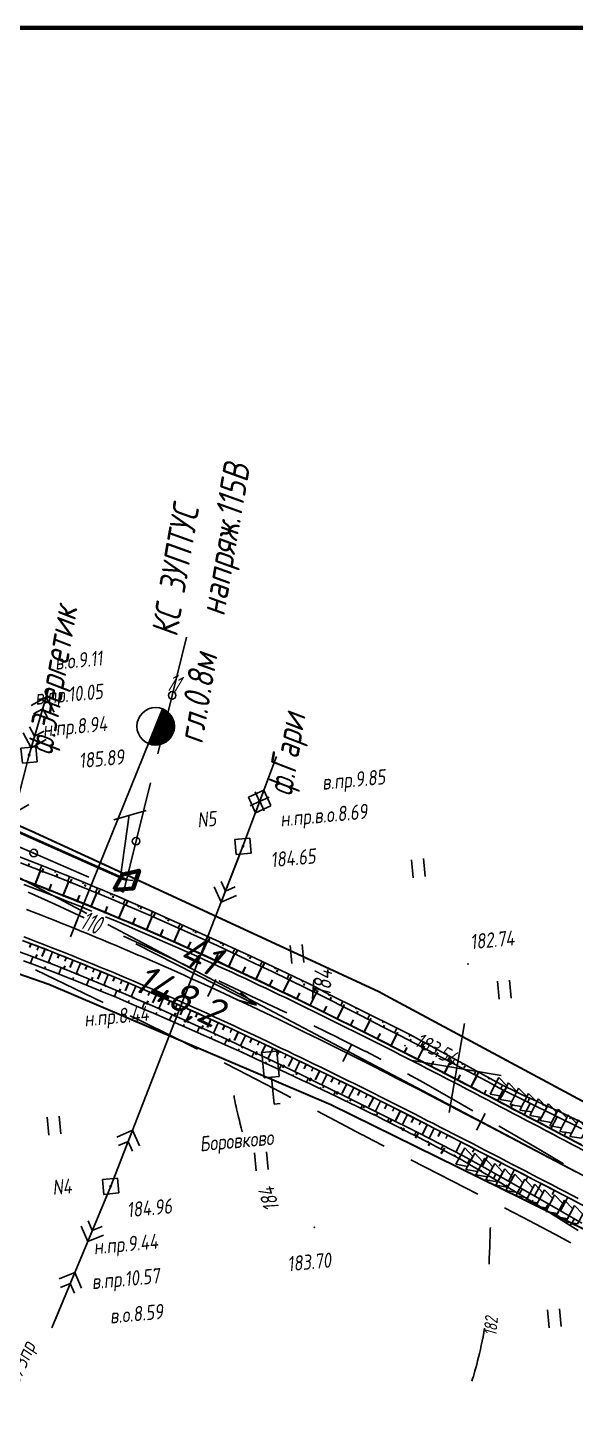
# Model space of a CAD drawing. Header units: millimetres. Extents: x 1808 to 2910, y -1045 to 155.
# Drawn here: x 2710.5 to 2783.4, y -941.2 to -755.5 of the extents above; entities that cross this region are included whole.
import ezdxf

# ---------------------------------------------------------------- set-up
doc = ezdxf.new("R2010")
doc.units = ezdxf.units.MM
doc.linetypes.add('CONTI', pattern=[0])
for name, color, linetype, lineweight in [('10', 1, 'Continuous', 35), ('КОПИЯ_ОСЬ_13_ОТКОСЫ', 7, 'Continuous', 30), ('КОПИЯ_ОСЬ_ГРАНИЦЫ_ПОЛОС', 7, 'Continuous', 30), ('КОПИЯ_ОСЬ_ОТКОСЫ', 7, 'Continuous', 30), ('ОСЬ_ВЕРХ_ПОКРЫТИЯ_ГРАНИЦЫ_ПОЛОС', 7, 'Continuous', 30), ('ОСЬ_ВЕРХ_ПОКРЫТИЯ_ОСЬ', 1, 'Continuous', 30), ('Ось_примыкания', 1, 'Continuous', 35), ('Уклоны ПЧ', 5, 'Continuous', 30)]:
    doc.layers.add(name, color=color, linetype=linetype, lineweight=lineweight)
for name, color, linetype in [('_Оформление', 7, 'Continuous'), ('_Ростелеком', 6, 'Continuous'), ('GOR_BDEFAULT', 212, 'CONTI'), ('NAD_MDEFAULT', 7, 'CONTI'), ('PI_OTDEFAULT', 172, 'CONTI'), ('PI_TTDEFAULT', 5, 'CONTI'), ('PLN_O', 7, 'CONTI'), ('SETKR', 2, 'CONTI'), ('SIT_LDEFAULT', 7, 'CONTI'), ('USLZNDEFAULT', 7, 'CONTI'), ('ZAPSKDEFAULT', 7, 'CONTI'), ('канава', 7, 'Continuous'), ('КОПИЯ_ОСЬ_ТАНГЕНСЫ', 1, 'Continuous'), ('ОСЬ_ВЕРХ_ПОКРЫТИЯ_КИЛОМЕТЫ', 1, 'Continuous'), ('ОСЬ_ВЕРХ_ПОКРЫТИЯ_ОТКОСЫ', 7, 'Continuous'), ('ОСЬ_ВЕРХ_ПОКРЫТИЯ_ПИКЕТЫ', 1, 'Continuous')]:
    doc.layers.add(name, color=color, linetype=linetype)
doc.styles.add('eskd', font='isocpeur.ttf', dxfattribs={"width": 1.2, "height": 2})
doc.styles.add('SHRFT', font='isocpeui.ttf')
doc.styles.get("Standard").update_dxf_attribs({"font": 'isocpeui.ttf'})
doc.styles.add('ГОСТ', font='isocpeur.ttf', dxfattribs={"height": 4})
doc.linetypes.add('Связь', pattern='A,12.5,[130,ltypeshp.shx,S=1,R=-30,X=0,Y=0.9],1,[130,ltypeshp.shx,S=1,R=-30,X=0,Y=0.9],1,[130,ltypeshp.shx,S=1,R=-30,X=0,Y=0.9],4.5', length=19)

# ---------------------------------------------------------------- blocks, each defined once
blk = doc.blocks.new('BL_333')
at = {"color": 0}
for p, q in [((0, -6), (0, 6)), ((-6, 0), (6, 0))]:
    blk.add_line(p, q, dxfattribs=at)
blk = doc.blocks.new('BL_2011')
at = {"color": 0}
for p, q in [((0, 0), (0, 2.4)), ((1.6, 0), (1.6, 2.4))]:
    blk.add_line(p, q, dxfattribs=at)
blk = doc.blocks.new('BL_12')
at = {"color": 0}
for p, q in [((1, 7), (-1, 7)), ((-1, 7), (-1, 3.6)), ((1, 3.6), (1, 7)), ((-1, 3.6), (0, 3.6)), ((0, 0), (0, 3.6)), ((0, 3.6), (1, 3.6)), ((0.8, 0), (0, 0))]:
    blk.add_line(p, q, dxfattribs=at)
blk = doc.blocks.new('BL_27')
at = {"color": 0}
for p, q in [((1, 1), (-1, 1)), ((-1, 1), (-1, -1)), ((1, -1), (1, 1)), ((-1, -1), (1, -1))]:
    blk.add_line(p, q, dxfattribs=at)
blk.add_circle((0, 0), 0.1, dxfattribs=at)
blk = doc.blocks.new('6')
at = {"layer": 'канава', "color": 5, "linetype": 'Continuous', "lineweight": 30}
for p, q in [((-1.5, -1.25), (-1.5, 1.25)), ((0, 0.75), (-1.5, 1.25)), ((0, 0.75), (0, -0.75)), ((0, -0.75), (-1.5, -1.25))]:
    blk.add_line(p, q, dxfattribs=at)
blk = doc.blocks.new('Стрелка')
at = {"layer": 'Уклоны ПЧ', "ltscale": 2}
for points in [[(-0.02, -0.05), (-0.02, 17.97)], [(-0.02, -0.05), (-0.58, 2.62)], [(-0.02, -0.05), (0.53, 2.62)]]:
    blk.add_lwpolyline(points, dxfattribs=at)

msp = doc.modelspace()

# ---------------------------------------------------------------- linework, layer by layer
at = {"layer": '10'}
for points in [[(2299.11, -815.87), (2381.61, -830.69), (2442.03, -843.61), (2469.16, -847.43), (2465.22, -856.38), (2470.7, -857.69), (2519.43, -865.27), (2565.26, -865.7), (2570.11, -856.09), (2626.95, -857.05), (2650.1, -861.16), (2654.29, -862.35), (2713.34, -882.86), (2750.84, -898.87), (2750.84, -898.87), (2750.84, -898.87), (2750.84, -898.87), (2793.32, -919.8), (2792.93, -922.62), (2811.07, -930.47), (2878.3, -834.08)], [(2861.2, -831.14), (2859.06, -834.53), (2857.26, -833.21), (2832.66, -868.25), (2834.55, -869.33), (2805.11, -909.62), (2758.22, -884.4), (2757.25, -883.9), (2721.95, -867.55), (2710.98, -862.48), (2681.53, -849.62), (2678.54, -849.27), (2635.82, -844.15), (2627.82, -843.42), (2584.6, -841.28)]]:
    msp.add_lwpolyline(points, dxfattribs=at)
at = {"layer": '_Оформление', "lineweight": 70, "ltscale": 200}
msp.add_lwpolyline([(2910.36, -755.52), (1807.57, -755.52), (1807.57, -1041.4), (2910.36, -1041.4)], close=True, dxfattribs=at)
at = {"layer": '_Ростелеком', "color": 5, "linetype": 'Связь', "const_width": 0.35}
msp.add_lwpolyline([(2723.65, -868.98), (2700.08, -858.49), (2681.8, -851.6), (2654.57, -846.95), (2627.8, -843.76), (2584.5, -841.75), (2550.5, -840.01), (2519.81, -838.2), (2488.42, -833.78), (2443.97, -827.41), (2429.27, -824.76), (2399.9, -819.77), (2370.52, -814.78), (2340.8, -809.75), (2326.23, -807.2)], dxfattribs=at)
at = {"layer": '_Ростелеком', "color": 5, "ltscale": 0.25}
for points in [[(2721.96, -860.97), (2726.27, -859.72)], [(2724, -860.31), (2722.81, -868.88), (2724.49, -869.07)]]:
    msp.add_lwpolyline(points, dxfattribs=at)
at = {"layer": '_Ростелеком', "color": 5, "lineweight": 100, "ltscale": 0.25}
msp.add_lwpolyline([(2722.01, -870.24), (2723.14, -868.27), (2725.34, -867.75), (2724.56, -870.11), (2721.95, -870.28)], dxfattribs=at)
at = {"layer": 'GOR_BDEFAULT', "color": 212, "flags": 128}
for points, elevation in [([(2748.6, -882.26), (2748.43, -884.82)], 184), ([(2739.06, -902.54), (2738.92, -902), (2738.79, -901.49), (2738.68, -901.01), (2738.57, -900.58), (2738.48, -900.17), (2738.39, -899.8), (2738.32, -899.46), (2738.25, -899.15), (2738.18, -898.87), (2738.13, -898.6), (2738.09, -898.37), (2738.04, -898.16), (2738, -897.97), (2737.97, -897.81), (2737.94, -897.67)], 184), ([(2771.93, -920.15), (2771.93, -919.69), (2771.95, -919.23), (2771.97, -918.8), (2771.98, -918.4), (2772, -918), (2772.01, -917.64), (2772.02, -917.29), (2772.03, -916.96), (2772.04, -916.66), (2772.06, -916.37), (2772.06, -916.11), (2772.07, -915.86), (2772.08, -915.64), (2772.08, -915.45), (2772.1, -915.27)], 182), ([(2769.64, -935.72), (2769.73, -935.43), (2769.83, -935.1), (2769.93, -934.75), (2770.04, -934.36), (2770.16, -933.93), (2770.27, -933.49), (2770.39, -933.02), (2770.52, -932.53), (2770.65, -932.02), (2770.77, -931.49), (2770.88, -930.95), (2771, -930.39), (2771.11, -929.82), (2771.21, -929.24), (2771.31, -928.66)], 182)]:
    msp.add_lwpolyline(points, dxfattribs=dict(at, elevation=elevation))
at = {"layer": 'PI_TTDEFAULT', "color": 5}
for p in [(2710.7, -852.34, 185.88), (2739.15, -864.5, 184.65), (2769.13, -880.19, 182.74), (2760.71, -891.05, 183.54), (2721.56, -909.76, 184.96), (2748.68, -915.22, 183.7)]:
    msp.add_point(p, dxfattribs=at)
at = {"layer": 'PLN_O'}
for p, q in [((2731.66, -836.64), (2727.82, -852.17)), ((2726.85, -856.06), (2723.25, -870.6)), ((2718.64, -868.59), (2703.97, -862.22)), ((2723.25, -870.59), (2722.32, -870.18))]:
    msp.add_line(p, q, dxfattribs=at)
for centre in [(2729.74, -844.41), (2711.31, -865.4), (2724.93, -863.82)]:
    msp.add_circle(centre, 0.5, dxfattribs=at)
at = {"layer": 'SIT_LDEFAULT', "color": 7}
for p, q in [((2710.7, -852.34), (2713.23, -843.7)), ((2712.96, -844.66), (2710.96, -845.75)), ((2710.98, -851.38), (2712.96, -844.66)), ((2712.96, -844.66), (2710.98, -851.38)), ((2714.03, -846.65), (2712.96, -844.66)), ((2711.26, -846.87), (2712.5, -846.19)), ((2712.5, -846.19), (2713.18, -847.44)), ((2709.9, -849.39), (2710.98, -851.38)), ((2711.43, -849.84), (2710.76, -848.6)), ((2712.68, -849.17), (2711.43, -849.84)), ((2710.98, -851.38), (2712.97, -850.29)), ((2701.34, -888.54), (2710.7, -852.34)), ((2739.15, -864.5), (2743.61, -852.54)), ((2743.26, -853.47), (2740.82, -860.03)), ((2739.5, -863.57), (2741.94, -857.01)), ((2741.94, -857.01), (2739.89, -857.94)), ((2741.38, -858.53), (2740.79, -857.25)), ((2742.89, -859.07), (2741.94, -857.01)), ((2708.7, -860.08), (2710.65, -858.93)), ((2739.88, -857.97), (2740.82, -860.03)), ((2740.1, -859.1), (2741.39, -858.51)), ((2740.82, -860.03), (2742.87, -859.1)), ((2742.66, -857.94), (2741.38, -858.53)), ((2741.39, -858.51), (2741.97, -859.79)), ((2721.56, -909.76), (2739.15, -864.5)), ((2738.79, -865.44), (2736.26, -871.96)), ((2714.14, -872.22), (2710.56, -870.59)), ((2735.34, -869.89), (2736.26, -871.96)), ((2736.84, -870.47), (2736.26, -869.17)), ((2738.12, -869.9), (2736.84, -870.47)), ((2718.04, -874.01), (2714.14, -872.22)), ((2736.26, -871.96), (2738.32, -871.05)), ((2725.96, -877.71), (2723.28, -876.45)), ((2729.85, -879.54), (2725.96, -877.71)), ((2732.32, -880.71), (2729.85, -879.54)), ((2711.55, -880.97), (2715.49, -882.86)), ((2715.49, -882.86), (2720.56, -885.3)), ((2737.25, -883.04), (2735.93, -882.42)), ((2740.92, -884.76), (2737.25, -883.04)), ((2744.58, -886.48), (2740.92, -884.76)), ((2724.15, -887.06), (2725.56, -887.74)), ((2744.99, -886.67), (2744.58, -886.48)), ((2725.56, -887.74), (2729.71, -889.79)), ((2751.86, -889.99), (2748.6, -888.4)), ((2729.71, -889.79), (2733.11, -891.51)), ((2755.47, -891.81), (2751.85, -890)), ((2757.54, -892.89), (2755.47, -891.8)), ((2736.67, -893.33), (2738.46, -894.26)), ((2738.46, -894.26), (2743.27, -896.75)), ((2763.17, -895.95), (2761.06, -894.78)), ((2768.08, -898.74), (2763.17, -895.95)), ((2743.27, -896.75), (2745.55, -897.93)), ((2749.09, -899.79), (2751.53, -901.07)), ((2769.75, -899.71), (2768.08, -898.74)), ((2751.53, -901.07), (2754.11, -902.43)), ((2773.28, -901.77), (2773.21, -901.72)), ((2778.33, -904.7), (2773.28, -901.76)), ((2721.92, -908.82), (2724.45, -902.3)), ((2724.45, -902.3), (2722.39, -903.21)), ((2722.59, -904.36), (2723.87, -903.79)), ((2723.87, -903.79), (2724.45, -905.09)), ((2725.37, -904.37), (2724.45, -902.3)), ((2754.11, -902.42), (2755.04, -902.91)), ((2755.04, -902.91), (2755.07, -902.93)), ((2755.07, -902.94), (2756.48, -903.66)), ((2756.48, -903.66), (2757.96, -904.42)), ((2781.84, -906.76), (2778.33, -904.69)), ((2761.51, -906.24), (2765.25, -908.16)), ((2765.25, -908.16), (2770.42, -910.82)), ((2713.73, -928.63), (2721.56, -909.76)), ((2721.18, -910.69), (2718.49, -917.14)), ((2773.96, -912.66), (2776.36, -913.89)), ((2717.62, -915.06), (2718.49, -917.14)), ((2719.1, -915.67), (2718.56, -914.37)), ((2720.41, -915.13), (2719.1, -915.67)), ((2776.36, -913.89), (2780.69, -916.16)), ((2718.49, -917.14), (2720.58, -916.28)), ((2780.69, -916.16), (2782.8, -917.31)), ((2714.11, -927.7), (2716.79, -921.25)), ((2716.79, -921.25), (2714.71, -922.1)), ((2717.66, -923.33), (2716.79, -921.25)), ((2714.87, -923.26), (2716.18, -922.72)), ((2716.18, -922.72), (2716.72, -924.02))]:
    msp.add_line(p, q, dxfattribs=at)
at = {"layer": 'КОПИЯ_ОСЬ_13_ОТКОСЫ'}
for points in [[(2708.85, -865.68), (2712.18, -866.97), (2715.49, -868.28), (2717.85, -869.24), (2719.73, -870.01), (2720.2, -870.21), (2721.13, -870.6), (2722.54, -871.2), (2723.94, -871.8), (2725.8, -872.61), (2726.73, -873.02), (2731.35, -875.1), (2735.04, -876.79), (2736.42, -877.41), (2738.26, -878.25), (2740.1, -879.1), (2742.4, -880.16), (2746.96, -882.32), (2747.87, -882.77), (2748.76, -883.23), (2749.66, -883.7), (2750.55, -884.17), (2751.45, -884.62), (2753.71, -885.74), (2761.36, -889.58), (2762.25, -890.05), (2767.55, -892.94), (2773.44, -896.18), (2773.71, -896.32), (2775.51, -897.2), (2776.42, -897.63), (2777.34, -898.04), (2778.25, -898.45), (2779.16, -898.87), (2780.08, -899.28), (2780.99, -899.7), (2786.4, -902.32)], [(2709.56, -866.7), (2712.41, -867.79), (2714.3, -868.52), (2717.37, -869.75), (2720.42, -871), (2725.56, -873.18), (2726.49, -873.58), (2728.8, -874.6), (2734.34, -877.1), (2735.72, -877.73), (2740.75, -880.09), (2743.03, -881.18), (2745.3, -882.28), (2747.57, -883.39), (2749.37, -884.28), (2750.28, -884.73), (2752.98, -886.09), (2754.77, -887), (2757.91, -888.61), (2760.14, -889.76), (2764.6, -892.09), (2771.7, -895.84), (2773.2, -896.64), (2773.47, -896.78), (2784.24, -902.13)], [(2709.56, -866.7), (2712.41, -867.79), (2714.3, -868.52), (2717.37, -869.75), (2720.42, -871), (2725.56, -873.18), (2726.49, -873.58), (2728.8, -874.6), (2734.34, -877.1), (2735.72, -877.73), (2740.75, -880.09), (2743.03, -881.18), (2745.3, -882.28), (2747.57, -883.39), (2749.38, -884.28), (2750.28, -884.73), (2752.98, -886.09), (2754.77, -887), (2757.91, -888.61), (2760.14, -889.76), (2764.6, -892.09), (2771.7, -895.84), (2773.2, -896.64), (2773.47, -896.78), (2784.24, -902.13)], [(2707.9, -868.26), (2710.74, -869.32), (2713.57, -870.41), (2716.15, -871.43), (2718.73, -872.46), (2723.86, -874.59), (2729.41, -876.99), (2734.93, -879.47), (2741.32, -882.44), (2744.95, -884.17), (2748.57, -885.93), (2752.4, -887.82), (2756.22, -889.73), (2759.35, -891.32), (2762.93, -893.14), (2767.38, -895.45), (2771.82, -897.76), (2777.59, -900.79), (2788.56, -906.59)], [(2711.48, -869.61), (2712.21, -867.71)], [(2712.37, -867.04), (2712.13, -867.68)], [(2714.23, -867.78), (2714.15, -867.99)], [(2716.09, -868.53), (2715.84, -869.14)], [(2713.35, -870.33), (2713.6, -869.69)], [(2715.21, -871.05), (2715.95, -869.18)], [(2717.94, -869.28), (2717.86, -869.48)], [(2719.79, -870.04), (2719.54, -870.64)], [(2717.07, -871.79), (2717.32, -871.17)], [(2718.93, -872.54), (2719.69, -870.7)], [(2721.64, -870.81), (2721.55, -871.01)], [(2722.62, -874.08), (2723.38, -872.26)], [(2723.48, -871.6), (2723.22, -872.19)], [(2725.31, -872.4), (2725.22, -872.59)], [(2720.77, -873.31), (2721.03, -872.7)], [(2724.46, -874.85), (2724.72, -874.25)], [(2726.3, -875.65), (2727.08, -873.84)], [(2727.14, -873.2), (2726.89, -873.76)], [(2728.96, -874.02), (2728.88, -874.21)], [(2728.13, -876.44), (2728.39, -875.84)], [(2729.97, -877.24), (2730.76, -875.48)], [(2730.79, -874.84), (2730.54, -875.39)], [(2732.61, -875.67), (2732.53, -875.85)], [(2707.66, -877.94), (2710.74, -879.06), (2714.6, -880.52), (2719.9, -882.67), (2721.72, -883.43), (2723.54, -884.2), (2724.9, -884.79), (2726.71, -885.57), (2728.52, -886.37), (2730.33, -887.17), (2731.68, -887.78), (2732.76, -888.26), (2734.83, -889.21), (2737.53, -890.45), (2743.35, -893.2), (2746.93, -894.93), (2748.27, -895.58), (2753.17, -897.99), (2758.06, -900.43), (2762.51, -902.67), (2768.45, -905.71), (2771.33, -907.32), (2774.81, -909.27), (2780.9, -912.73), (2784.28, -914.68)], [(2707.66, -877.94), (2710.74, -879.06), (2714.6, -880.52), (2719.9, -882.67), (2721.72, -883.43), (2723.54, -884.2), (2724.9, -884.79), (2726.71, -885.57), (2728.52, -886.37), (2730.33, -887.17), (2731.68, -887.78), (2732.76, -888.26), (2734.83, -889.21), (2737.53, -890.45), (2743.35, -893.2), (2746.93, -894.93), (2748.27, -895.58), (2753.17, -897.99), (2758.06, -900.42), (2762.51, -902.67), (2768.45, -905.71), (2771.33, -907.32), (2774.81, -909.27), (2780.9, -912.73), (2784.28, -914.68)], [(2709.92, -877.08), (2711.77, -877.78), (2712.69, -878.13), (2714.53, -878.85), (2715.45, -879.22), (2719.58, -880.89), (2723.69, -882.6), (2727.79, -884.37), (2731.87, -886.17), (2734.13, -887.2), (2735.93, -888.02), (2737.28, -888.64), (2739.99, -889.9), (2742.68, -891.17), (2745.37, -892.46), (2748.06, -893.76), (2750.74, -895.07), (2753.42, -896.4), (2756.09, -897.73), (2758.76, -899.07), (2761.87, -900.65), (2766.76, -903.14), (2772.08, -905.89), (2781.84, -910.95), (2785.28, -912.77)], [(2711.94, -877.85), (2711.75, -878.34)], [(2731.79, -878.06), (2732.05, -877.47)], [(2733.62, -878.88), (2734.4, -877.13)], [(2734.42, -876.51), (2734.18, -877.03)], [(2736.25, -877.34), (2736.17, -877.51)], [(2709.93, -879.77), (2711.04, -880.17), (2714.27, -881.35), (2715.46, -881.82), (2717.28, -882.55), (2719.1, -883.29), (2720.47, -883.86), (2722.28, -884.61), (2723.65, -885.19), (2725.01, -885.77), (2727.27, -886.74), (2729.08, -887.53), (2732.7, -889.1), (2733.6, -889.5), (2735.41, -890.31), (2737.21, -891.13), (2739.02, -891.93), (2739.92, -892.34), (2741.71, -893.18), (2744.86, -894.63), (2747.1, -895.69), (2748, -896.1), (2748.9, -896.52), (2750.69, -897.39), (2751.59, -897.81), (2752.49, -898.24), (2754.27, -899.1), (2755.17, -899.53), (2756.06, -899.98), (2756.95, -900.41), (2757.84, -900.87), (2759.61, -901.76), (2760.5, -902.23), (2761.38, -902.68), (2762.27, -903.12), (2763.16, -903.57), (2764.05, -904.03), (2764.93, -904.5), (2765.81, -904.96), (2768.2, -906.19), (2769.32, -906.85), (2770.17, -907.37), (2771.03, -907.88), (2773.61, -909.41), (2774.47, -909.92), (2776.17, -910.97), (2778.75, -912.51), (2780.45, -913.58), (2783.77, -915.64)], [(2710.88, -880.11), (2711.2, -879.24)], [(2713.8, -878.57), (2713.24, -880.01)], [(2715.66, -879.3), (2715.47, -879.78)], [(2735.44, -879.7), (2735.71, -879.13)], [(2737.25, -880.55), (2738.05, -878.83)], [(2738.07, -878.16), (2737.82, -878.72)], [(2739.89, -879), (2739.8, -879.18)], [(2741.7, -879.84), (2741.43, -880.42)], [(2712.76, -880.8), (2712.87, -880.51)], [(2714.64, -881.49), (2714.96, -880.67)], [(2717.52, -880.05), (2716.94, -881.47)], [(2719.37, -880.8), (2719.18, -881.28)], [(2721.22, -881.57), (2720.63, -882.98)], [(2739.07, -881.39), (2739.33, -880.82)], [(2740.88, -882.23), (2741.67, -880.53)], [(2743.51, -880.69), (2743.42, -880.88)], [(2745.32, -881.54), (2745.03, -882.15)], [(2716.5, -882.24), (2716.61, -881.96)], [(2718.35, -882.99), (2718.68, -882.18)], [(2720.2, -883.75), (2720.31, -883.48)], [(2723.07, -882.34), (2722.87, -882.81)], [(2724.91, -883.12), (2724.3, -884.53)], [(2742.69, -883.09), (2742.96, -882.53)], [(2744.49, -883.95), (2745.3, -882.28)], [(2747.13, -882.4), (2747.03, -882.6)], [(2748.91, -883.31), (2748.6, -883.9)], [(2722.05, -884.51), (2722.38, -883.71)], [(2723.89, -885.29), (2724, -885.03)], [(2725.73, -886.08), (2726.07, -885.29)], [(2726.74, -883.92), (2726.54, -884.38)], [(2728.58, -884.72), (2727.96, -886.12)], [(2730.41, -885.52), (2730.2, -885.99)], [(2746.29, -884.82), (2746.56, -884.27)], [(2748.09, -885.7), (2748.9, -884.05)], [(2750.68, -884.23), (2750.58, -884.43)], [(2752.47, -885.13), (2752.19, -885.69)], [(2727.56, -886.87), (2727.68, -886.61)], [(2729.4, -887.67), (2729.73, -886.9)], [(2732.23, -886.34), (2731.6, -887.74)], [(2734.05, -887.16), (2733.84, -887.63)], [(2749.89, -886.58), (2750.16, -886.03)], [(2751.68, -887.46), (2752.48, -885.84)], [(2754.26, -886.01), (2754.17, -886.2)], [(2756.05, -886.91), (2755.75, -887.5)], [(2731.23, -888.47), (2731.34, -888.21)], [(2733.07, -889.26), (2733.38, -888.55)], [(2735.87, -887.99), (2735.23, -889.39)], [(2737.69, -888.83), (2737.47, -889.3)], [(2753.47, -888.35), (2753.74, -887.81)], [(2755.26, -889.25), (2756.06, -887.66)], [(2757.84, -887.81), (2757.74, -888.01)], [(2759.62, -888.71), (2759.31, -889.33)], [(2734.89, -890.08), (2735, -889.84)], [(2736.71, -890.91), (2737.02, -890.22)], [(2739.5, -889.68), (2738.85, -891.08)], [(2741.31, -890.53), (2741.09, -890.99)], [(2757.05, -890.15), (2757.31, -889.62)], [(2758.83, -891.05), (2759.62, -889.49)], [(2761.41, -889.6), (2761.3, -889.81)], [(2763.17, -890.55), (2762.83, -891.17)], [(2738.54, -891.72), (2738.64, -891.49)], [(2740.36, -892.55), (2740.65, -891.93)], [(2743.12, -891.38), (2742.45, -892.78)], [(2744.92, -892.25), (2744.7, -892.71)], [(2760.61, -891.96), (2760.88, -891.44)], [(2762.39, -892.87), (2763.17, -891.35)], [(2764.93, -891.51), (2764.81, -891.72)], [(2766.68, -892.47), (2766.38, -893.03)], [(2742.17, -893.39), (2742.27, -893.18)], [(2743.99, -894.23), (2744.26, -893.64)], [(2746.72, -893.12), (2746.05, -894.51)], [(2748.52, -893.99), (2748.3, -894.45)], [(2764.17, -893.79), (2764.43, -893.28)], [(2765.95, -894.71), (2766.72, -893.21)], [(2768.44, -893.43), (2768.33, -893.62)], [(2770.19, -894.39), (2769.91, -894.9)], [(2745.8, -895.07), (2745.9, -894.88)], [(2747.61, -895.92), (2747.86, -895.38)], [(2749.42, -896.77), (2749.51, -896.6)], [(2750.32, -894.87), (2749.64, -896.25)], [(2752.11, -895.75), (2751.89, -896.21)], [(2753.91, -896.64), (2753.22, -898.01)], [(2767.72, -895.63), (2767.98, -895.13)], [(2769.5, -896.55), (2770.26, -895.08)], [(2771.94, -895.36), (2771.85, -895.52)], [(2773.7, -896.31), (2773.46, -896.77)], [(2751.23, -897.64), (2751.46, -897.14)], [(2753.03, -898.5), (2753.11, -898.34)], [(2755.7, -897.53), (2755.47, -897.99)], [(2757.48, -898.43), (2756.8, -899.79)], [(2771.27, -897.47), (2771.52, -896.99)], [(2773.04, -898.4), (2773.81, -896.94)], [(2775.49, -897.2), (2775.42, -897.35)], [(2777.31, -898.03), (2777.07, -898.56)], [(2754.83, -899.37), (2755.05, -898.92)], [(2756.63, -900.26), (2756.7, -900.11)], [(2759.27, -899.33), (2759.04, -899.78)], [(2761.06, -900.23), (2760.37, -901.59)], [(2774.81, -899.33), (2775.07, -898.85)], [(2776.58, -900.26), (2777.39, -898.73)], [(2779.13, -898.86), (2779.05, -899.03)], [(2780.95, -899.68), (2780.65, -900.35)], [(2758.41, -901.16), (2758.64, -900.71)], [(2760.19, -902.07), (2760.27, -901.92)], [(2762.84, -901.14), (2762.61, -901.59)], [(2764.62, -902.05), (2763.93, -903.39)], [(2778.35, -901.2), (2778.62, -900.68)], [(2780.12, -902.13), (2780.98, -900.51)], [(2782.75, -900.55), (2782.65, -900.77)], [(2761.98, -902.97), (2762.21, -902.51)], [(2763.76, -903.88), (2763.84, -903.73)], [(2766.4, -902.96), (2766.17, -903.41)], [(2768.18, -903.87), (2767.49, -905.22)], [(2781.89, -903.06), (2782.17, -902.52)], [(2765.53, -904.81), (2765.77, -904.34)], [(2767.31, -905.72), (2767.39, -905.57)], [(2769.96, -904.79), (2769.73, -905.24)], [(2771.73, -905.71), (2771, -907.13)], [(2769.06, -906.69), (2769.34, -906.21)], [(2770.77, -907.72), (2770.87, -907.57)], [(2773.51, -906.63), (2773.26, -907.1)], [(2775.28, -907.55), (2774.48, -909.09)], [(2772.49, -908.74), (2772.83, -908.16)], [(2774.21, -909.77), (2774.32, -909.57)], [(2777.06, -908.47), (2776.79, -908.98)], [(2778.83, -909.39), (2777.97, -911.06)], [(2775.91, -910.82), (2776.33, -910.14)], [(2780.61, -910.31), (2780.32, -910.87)], [(2782.38, -911.24), (2781.43, -913.04)], [(2777.63, -911.84), (2777.76, -911.62)], [(2779.34, -912.88), (2779.82, -912.11)], [(2781.03, -913.94), (2781.19, -913.68)], [(2782.73, -914.99), (2783.28, -914.11)]]:
    msp.add_lwpolyline(points, dxfattribs=at)
at = {"layer": 'КОПИЯ_ОСЬ_ГРАНИЦЫ_ПОЛОС'}
for points in [[(2719.04, -873.13), (2718.39, -872.87), (2717.46, -872.49), (2716.53, -872.12), (2715.6, -871.75), (2714.67, -871.38), (2713.73, -871.01), (2712.8, -870.65), (2711.86, -870.29), (2710.93, -869.93), (2709.99, -869.58)], [(2783.93, -904.7), (2783.05, -904.24), (2782.17, -903.77), (2781.29, -903.31), (2780.41, -902.84), (2779.53, -902.38), (2778.65, -901.92), (2777.77, -901.45), (2776.89, -900.99), (2776.01, -900.52), (2775.13, -900.06), (2774.24, -899.6), (2773.36, -899.13), (2772.48, -898.67), (2771.6, -898.21), (2770.72, -897.75), (2769.83, -897.29), (2768.95, -896.83), (2768.07, -896.37), (2767.18, -895.91), (2766.3, -895.45), (2765.41, -894.99), (2764.53, -894.53), (2763.64, -894.08), (2762.75, -893.62), (2761.87, -893.16), (2760.98, -892.71), (2760.09, -892.25), (2759.2, -891.8), (2758.31, -891.35), (2757.42, -890.9), (2756.53, -890.45), (2755.64, -890), (2754.75, -889.55), (2753.86, -889.1), (2752.96, -888.66), (2752.07, -888.21), (2751.17, -887.77), (2750.28, -887.33), (2749.38, -886.89), (2748.49, -886.45), (2747.59, -886.01), (2746.69, -885.57), (2745.79, -885.13), (2744.89, -884.7), (2743.99, -884.27), (2743.09, -883.83), (2742.19, -883.4), (2741.28, -882.98), (2740.38, -882.55), (2739.48, -882.12), (2738.57, -881.7), (2737.66, -881.28), (2736.76, -880.86), (2735.85, -880.44), (2734.94, -880.02), (2734.03, -879.61), (2733.12, -879.19), (2732.2, -878.78), (2731.29, -878.37), (2730.38, -877.97), (2729.46, -877.56), (2728.54, -877.16), (2727.63, -876.76), (2726.71, -876.36), (2725.79, -875.96), (2724.87, -875.56), (2723.95, -875.17), (2723.02, -874.78), (2722.1, -874.39), (2721.17, -874.01), (2720.87, -873.88)], [(2779.09, -902.15), (2779.36, -902.29), (2780.25, -902.76), (2781.13, -903.22), (2782.01, -903.69), (2782.89, -904.16), (2783.77, -904.62), (2784.65, -905.09), (2785.54, -905.55), (2786.42, -906.02), (2786.56, -906.1)]]:
    msp.add_lwpolyline(points, dxfattribs=at)
at = {"layer": 'КОПИЯ_ОСЬ_ТАНГЕНСЫ'}
for p, q in [((2681.74, -854.07), (2718.36, -873.43)), ((2721.16, -874.91), (2808.17, -920.91))]:
    msp.add_line(p, q, dxfattribs=at)
at = {"layer": 'ОСЬ_ВЕРХ_ПОКРЫТИЯ_ГРАНИЦЫ_ПОЛОС'}
for points in [[(2697.36, -864.61), (2700.01, -865.49), (2702.65, -866.39), (2705.28, -867.31), (2707.9, -868.26), (2710.74, -869.32), (2713.57, -870.41), (2716.15, -871.43), (2718.73, -872.46), (2723.86, -874.59), (2729.41, -876.99), (2734.93, -879.47), (2741.32, -882.44), (2744.95, -884.17), (2748.57, -885.93), (2752.4, -887.82), (2756.22, -889.73), (2759.35, -891.32), (2762.93, -893.14), (2767.38, -895.45), (2769.65, -896.63)], [(2710.16, -869.11), (2711.1, -869.46), (2712.04, -869.82), (2712.98, -870.18), (2713.92, -870.55), (2714.85, -870.91), (2715.79, -871.28), (2716.72, -871.65), (2717.65, -872.03), (2718.58, -872.4), (2719.51, -872.78), (2720.44, -873.16), (2721.37, -873.55), (2722.29, -873.93), (2723.22, -874.32), (2724.14, -874.71), (2725.06, -875.11), (2725.99, -875.5), (2726.91, -875.9), (2727.83, -876.3), (2728.74, -876.7), (2729.66, -877.1), (2730.58, -877.51), (2731.49, -877.92), (2732.41, -878.33), (2733.32, -878.74), (2734.23, -879.15), (2735.15, -879.57), (2736.06, -879.98), (2736.97, -880.4), (2737.87, -880.82), (2738.78, -881.25), (2739.69, -881.67), (2740.59, -882.1), (2741.5, -882.52), (2742.4, -882.95), (2743.31, -883.38), (2744.21, -883.82), (2745.11, -884.25), (2746.01, -884.68), (2746.91, -885.12), (2747.81, -885.56), (2748.71, -886), (2749.6, -886.44), (2750.5, -886.88), (2751.4, -887.32), (2752.29, -887.77), (2753.19, -888.21), (2754.08, -888.66), (2754.97, -889.1), (2755.87, -889.55), (2756.76, -890), (2757.65, -890.45), (2758.54, -890.9), (2759.43, -891.36), (2760.32, -891.81), (2761.21, -892.26), (2762.09, -892.72), (2762.98, -893.17), (2763.87, -893.63), (2764.75, -894.09), (2765.64, -894.55), (2766.53, -895), (2767.41, -895.46), (2768.3, -895.92), (2769.18, -896.38), (2770.06, -896.84), (2770.95, -897.31), (2771.83, -897.77), (2772.71, -898.23), (2773.59, -898.69), (2774.48, -899.15), (2775.36, -899.62), (2776.24, -900.08), (2777.12, -900.55), (2778, -901.01), (2778.88, -901.47), (2779.76, -901.94), (2780.64, -902.4), (2781.52, -902.87), (2782.4, -903.33), (2783.28, -903.8), (2784.16, -904.26)], [(2709.82, -877.04), (2710.74, -877.38), (2711.65, -877.73), (2712.56, -878.09), (2713.47, -878.44), (2714.38, -878.8), (2715.29, -879.16), (2716.2, -879.52), (2717.11, -879.88), (2718.02, -880.25), (2718.92, -880.62), (2719.83, -880.99), (2720.73, -881.36), (2721.64, -881.74), (2722.54, -882.12), (2723.44, -882.5), (2724.34, -882.88), (2725.24, -883.27), (2726.15, -883.66), (2727.04, -884.05), (2727.94, -884.44), (2728.84, -884.83), (2729.74, -885.23), (2730.63, -885.63), (2731.53, -886.02), (2732.43, -886.43), (2733.32, -886.83), (2734.21, -887.24), (2735.11, -887.64), (2736, -888.05), (2736.89, -888.46), (2737.78, -888.87), (2738.67, -889.29), (2739.56, -889.7), (2740.45, -890.12), (2741.34, -890.54), (2742.23, -890.96), (2743.12, -891.38), (2744, -891.81), (2744.89, -892.23), (2745.78, -892.66), (2746.66, -893.09), (2747.55, -893.51), (2748.43, -893.94), (2749.32, -894.38), (2750.2, -894.81), (2751.08, -895.24), (2751.97, -895.68), (2752.85, -896.12), (2753.73, -896.55), (2754.61, -896.99), (2755.49, -897.43), (2756.38, -897.87), (2757.26, -898.31), (2758.14, -898.76), (2759.02, -899.2), (2759.9, -899.64), (2760.78, -900.09), (2761.66, -900.54), (2762.53, -900.98), (2763.41, -901.43), (2764.29, -901.88), (2765.17, -902.33), (2766.05, -902.78), (2766.93, -903.23), (2767.8, -903.68), (2768.68, -904.13), (2769.56, -904.58), (2770.44, -905.04), (2771.31, -905.49), (2772.19, -905.94), (2773.07, -906.4), (2773.94, -906.85), (2774.82, -907.31), (2775.7, -907.76), (2776.58, -908.22), (2777.45, -908.67), (2778.33, -909.13), (2779.21, -909.58), (2780.08, -910.04), (2780.96, -910.5), (2781.84, -910.95), (2782.7, -911.41), (2783.56, -911.86)], [(2783.79, -911.42), (2782.93, -910.96), (2782.07, -910.51), (2781.19, -910.05), (2780.31, -909.6), (2779.44, -909.14), (2778.56, -908.68), (2777.68, -908.23), (2776.81, -907.77), (2775.93, -907.32), (2775.05, -906.86), (2774.17, -906.41), (2773.3, -905.95), (2772.42, -905.5), (2771.54, -905.04), (2770.67, -904.59), (2769.79, -904.14), (2768.91, -903.69), (2768.03, -903.23), (2767.15, -902.78), (2766.28, -902.33), (2765.4, -901.88), (2764.52, -901.43), (2763.64, -900.99), (2762.76, -900.54), (2761.88, -900.09), (2761, -899.64), (2760.12, -899.2), (2759.24, -898.75), (2758.36, -898.31), (2757.48, -897.87), (2756.6, -897.42), (2755.72, -896.98), (2754.84, -896.54), (2753.95, -896.1), (2753.07, -895.67), (2752.19, -895.23), (2751.31, -894.79), (2750.42, -894.36), (2749.54, -893.93), (2748.65, -893.5), (2747.77, -893.06), (2746.88, -892.64), (2745.99, -892.21), (2745.11, -891.78), (2744.22, -891.36), (2743.33, -890.93), (2742.44, -890.51), (2741.56, -890.09), (2740.67, -889.67), (2739.78, -889.25), (2738.88, -888.84), (2737.99, -888.42), (2737.1, -888.01), (2736.21, -887.6), (2735.31, -887.19), (2734.42, -886.78), (2733.53, -886.37), (2732.63, -885.97), (2731.73, -885.57), (2730.84, -885.17), (2729.94, -884.77), (2729.04, -884.37), (2728.14, -883.98), (2727.24, -883.59), (2726.34, -883.2), (2725.44, -882.81), (2724.54, -882.42), (2723.64, -882.04), (2722.73, -881.66), (2721.83, -881.28), (2720.92, -880.9), (2720.02, -880.53), (2719.11, -880.16), (2718.2, -879.79), (2717.3, -879.42), (2716.39, -879.05), (2715.48, -878.69), (2714.57, -878.33), (2713.65, -877.97), (2712.74, -877.62), (2711.83, -877.27), (2710.91, -876.92), (2710, -876.57)]]:
    msp.add_lwpolyline(points, dxfattribs=at)
at = {"layer": 'ОСЬ_ВЕРХ_ПОКРЫТИЯ_КИЛОМЕТЫ'}
for p, q in [((2716.67, -875.4), (2728.47, -846.2)), ((2728.47, -846.2), (2726.6, -850.84)), ((2728.57, -846.24), (2726.69, -850.87)), ((2728.66, -846.28), (2726.79, -850.9)), ((2728.75, -846.33), (2726.89, -850.93)), ((2728.83, -846.38), (2726.98, -850.96)), ((2728.92, -846.43), (2727.08, -850.98)), ((2729, -846.49), (2727.18, -850.99)), ((2729.09, -846.55), (2727.29, -851)), ((2729.17, -846.62), (2727.39, -851.01)), ((2729.25, -846.69), (2727.5, -851.02)), ((2729.32, -846.77), (2727.61, -851.02)), ((2729.4, -846.85), (2727.72, -851.01)), ((2729.47, -846.93), (2727.83, -851)), ((2729.54, -847.02), (2727.94, -850.98)), ((2729.61, -847.12), (2728.06, -850.96)), ((2729.68, -847.23), (2728.18, -850.93)), ((2729.74, -847.34), (2728.3, -850.9)), ((2729.8, -847.45), (2728.43, -850.85)), ((2729.86, -847.58), (2728.56, -850.8)), ((2729.91, -847.72), (2728.69, -850.74)), ((2729.95, -847.88), (2728.83, -850.66)), ((2729.99, -848.05), (2728.98, -850.56)), ((2730.02, -848.24), (2729.13, -850.44)), ((2730.04, -848.47), (2729.3, -850.29)), ((2730.03, -848.77), (2729.5, -850.07)), ((2729.86, -849.45), (2729.86, -849.45))]:
    msp.add_line(p, q, dxfattribs=at)
msp.add_circle((2727.54, -848.52), 2.5, dxfattribs=at)
at = {"layer": 'ОСЬ_ВЕРХ_ПОКРЫТИЯ_ОСЬ'}
msp.add_lwpolyline([(2710.35, -872.92), (2711.28, -873.28), (2712.2, -873.63), (2713.12, -873.99), (2714.04, -874.35), (2714.96, -874.72), (2715.88, -875.09), (2716.8, -875.46), (2717.71, -875.83), (2718.63, -876.2), (2719.54, -876.58), (2720.46, -876.96), (2721.37, -877.34), (2722.28, -877.72), (2723.19, -878.11), (2724.1, -878.5), (2725.01, -878.89), (2725.92, -879.28), (2726.82, -879.68), (2727.73, -880.08), (2728.63, -880.47), (2729.54, -880.88), (2730.44, -881.28), (2731.34, -881.68), (2732.24, -882.09), (2733.14, -882.5), (2734.04, -882.91), (2734.94, -883.32), (2736.74, -884.16), (2738.53, -884.99), (2740.32, -885.84), (2742.1, -886.69), (2743.89, -887.54), (2745.67, -888.41), (2747.44, -889.28), (2749.22, -890.15), (2750.99, -891.03), (2752.76, -891.91), (2754.53, -892.8), (2756.29, -893.69), (2758.06, -894.59), (2759.82, -895.49), (2762.46, -896.84), (2765.09, -898.2), (2767.73, -899.57), (2771.23, -901.4), (2775.61, -903.71), (2783.48, -907.86)], dxfattribs=at)
at = {"layer": 'ОСЬ_ВЕРХ_ПОКРЫТИЯ_ОТКОСЫ'}
msp.add_lwpolyline([(2709.92, -877.08), (2711.77, -877.78), (2712.69, -878.13), (2714.53, -878.85), (2715.45, -879.22), (2719.58, -880.89), (2723.69, -882.6), (2727.79, -884.37), (2731.87, -886.17), (2734.13, -887.2), (2735.93, -888.02), (2737.28, -888.64), (2739.99, -889.9), (2742.68, -891.17), (2745.37, -892.46), (2748.06, -893.76), (2750.74, -895.07), (2753.42, -896.4), (2756.09, -897.73), (2758.76, -899.07), (2761.87, -900.65), (2766.76, -903.14), (2767.02, -903.27)], dxfattribs=at)
at = {"layer": 'ОСЬ_ВЕРХ_ПОКРЫТИЯ_ПИКЕТЫ'}
for p, q in [((2716.2, -876.56), (2717.14, -874.25)), ((2716.2, -876.56), (2717.14, -874.25)), ((2734.5, -884.5), (2735.54, -882.22)), ((2752.47, -893.16), (2753.59, -890.93)), ((2770.24, -902.3), (2771.4, -900.08))]:
    msp.add_line(p, q, dxfattribs=at)
at = {"layer": 'Ось_примыкания', "color": 0}
for p, q in [((2710.7, -866.77), (2710.61, -867.02)), ((2711.47, -869.74), (2712.18, -867.89)), ((2712.58, -867.47), (2712.39, -867.97)), ((2714.45, -868.17), (2714.35, -868.43)), ((2713.33, -870.46), (2713.69, -869.53)), ((2715.2, -871.19), (2715.93, -869.33)), ((2716.32, -868.88), (2716.12, -869.4)), ((2718.18, -869.61), (2718.08, -869.87)), ((2720.05, -870.33), (2719.83, -870.88)), ((2717.05, -871.93), (2717.43, -871)), ((2718.91, -872.67), (2719.66, -870.81)), ((2720.76, -873.43), (2721.14, -872.5)), ((2721.9, -871.09), (2721.79, -871.36)), ((2722.61, -874.19), (2723.38, -872.33)), ((2723.75, -871.84), (2723.53, -872.39)), ((2724.46, -874.95), (2724.84, -874.03)), ((2725.6, -872.61), (2725.48, -872.89)), ((2726.3, -875.73), (2727.08, -873.89)), ((2727.44, -873.39), (2727.2, -873.95)), ((2729.28, -874.18), (2729.16, -874.46)), ((2728.14, -876.51), (2728.53, -875.6)), ((2729.98, -877.3), (2730.76, -875.5)), ((2731.11, -874.99), (2730.86, -875.54)), ((2732.93, -875.8), (2732.81, -876.08)), ((2710.93, -877.46), (2710.74, -877.96)), ((2731.81, -878.1), (2732.2, -877.21)), ((2733.64, -878.91), (2734.43, -877.14)), ((2734.76, -876.62), (2734.51, -877.18)), ((2736.57, -877.47), (2736.44, -877.75)), ((2711.56, -879.43), (2711.75, -878.93)), ((2712.8, -878.18), (2712.41, -879.18)), ((2713.42, -880.15), (2713.52, -879.9)), ((2714.66, -878.91), (2714.46, -879.41)), ((2716.52, -879.65), (2716.11, -880.65)), ((2735.47, -879.72), (2735.86, -878.86)), ((2737.3, -880.54), (2738.05, -878.86)), ((2738.37, -878.34), (2738.11, -878.89)), ((2740.17, -879.21), (2740.04, -879.48)), ((2715.28, -880.89), (2715.48, -880.4)), ((2717.13, -881.64), (2717.23, -881.4)), ((2718.37, -880.4), (2718.17, -880.9)), ((2720.22, -881.16), (2719.8, -882.18)), ((2739.12, -881.37), (2739.49, -880.55)), ((2740.93, -882.2), (2741.67, -880.61)), ((2741.97, -880.08), (2741.7, -880.63)), ((2743.76, -880.97), (2743.63, -881.24)), ((2718.98, -882.41), (2719.18, -881.92)), ((2720.82, -883.18), (2720.93, -882.94)), ((2722.07, -881.93), (2721.85, -882.44)), ((2722.66, -883.96), (2722.87, -883.47)), ((2723.91, -882.7), (2723.47, -883.73)), ((2725.75, -883.49), (2725.53, -884.01)), ((2742.75, -883.04), (2743.11, -882.27)), ((2744.56, -883.89), (2745.27, -882.4)), ((2745.56, -881.86), (2745.28, -882.4)), ((2747.34, -882.75), (2747.2, -883.02)), ((2749.11, -883.69), (2748.86, -884.18)), ((2724.5, -884.76), (2724.61, -884.51)), ((2726.33, -885.55), (2726.55, -885.07)), ((2727.59, -884.28), (2727.13, -885.33)), ((2729.42, -885.09), (2729.18, -885.61)), ((2746.37, -884.75), (2746.71, -884.02)), ((2748.17, -885.62), (2748.86, -884.18)), ((2750.88, -884.63), (2750.76, -884.86)), ((2728.16, -886.36), (2728.27, -886.12)), ((2729.99, -887.18), (2730.21, -886.69)), ((2731.24, -885.9), (2730.78, -886.95)), ((2733.07, -886.72), (2732.83, -887.25)), ((2749.97, -886.49), (2750.31, -885.79)), ((2751.77, -887.37), (2752.43, -886.01)), ((2752.65, -885.55), (2752.42, -886)), ((2754.42, -886.47), (2754.31, -886.7)), ((2731.81, -888.01), (2731.92, -887.77)), ((2733.63, -888.85), (2733.84, -888.38)), ((2734.89, -887.54), (2734.39, -888.63)), ((2736.71, -888.38), (2736.45, -888.93)), ((2738.52, -889.22), (2738, -890.34)), ((2753.56, -888.25), (2753.89, -887.6)), ((2755.35, -889.15), (2755.99, -887.87)), ((2756.2, -887.4), (2755.96, -887.85)), ((2757.96, -888.33), (2757.85, -888.56)), ((2735.44, -889.7), (2735.55, -889.46)), ((2737.25, -890.55), (2737.46, -890.08)), ((2740.33, -890.07), (2740.07, -890.63)), ((2742.14, -890.92), (2741.6, -892.07)), ((2757.13, -890.05), (2757.45, -889.43)), ((2758.92, -890.95), (2759.53, -889.75)), ((2759.73, -889.27), (2759.49, -889.73)), ((2761.5, -890.2), (2761.39, -890.43)), ((2763.29, -891.09), (2763.06, -891.55)), ((2739.06, -891.39), (2739.16, -891.17)), ((2740.86, -892.27), (2741.07, -891.82)), ((2742.66, -893.14), (2742.77, -892.92)), ((2743.95, -891.78), (2743.67, -892.36)), ((2745.75, -892.65), (2745.18, -893.83)), ((2760.69, -891.87), (2761, -891.27)), ((2762.47, -892.79), (2763.1, -891.58)), ((2765.08, -891.99), (2764.97, -892.22)), ((2766.87, -892.88), (2766.64, -893.34)), ((2744.46, -894.01), (2744.67, -893.58)), ((2746.25, -894.89), (2746.36, -894.68)), ((2747.55, -893.52), (2747.26, -894.12)), ((2749.35, -894.39), (2748.76, -895.61)), ((2764.24, -893.72), (2764.57, -893.1)), ((2766.01, -894.66), (2766.69, -893.37)), ((2768.69, -893.72), (2768.57, -893.98)), ((2770.5, -894.55), (2770.24, -895.12)), ((2748.05, -895.77), (2748.25, -895.35)), ((2749.84, -896.66), (2749.94, -896.46)), ((2751.15, -895.27), (2750.84, -895.89)), ((2752.94, -896.16), (2752.33, -897.4)), ((2767.77, -895.6), (2768.13, -894.93)), ((2769.53, -896.55), (2770.29, -895.15)), ((2751.63, -897.56), (2751.83, -897.15)), ((2753.41, -898.45), (2753.52, -898.26)), ((2754.73, -897.05), (2754.42, -897.68)), ((2756.52, -897.94), (2755.88, -899.21)), ((2755.2, -899.36), (2755.4, -898.97)), ((2756.99, -900.25), (2757.08, -900.06)), ((2758.31, -898.84), (2757.99, -899.47)), ((2760.09, -899.74), (2759.45, -901)), ((2758.69, -901.3), (2759.01, -900.78)), ((2760.41, -902.33), (2760.6, -902)), ((2761.87, -900.65), (2761.56, -901.27)), ((2763.66, -901.56), (2762.99, -902.87)), ((2762.13, -903.34), (2762.55, -902.62)), ((2763.85, -904.36), (2764.08, -903.99)), ((2765.44, -902.47), (2765.08, -903.16)), ((2765.55, -905.42), (2766.02, -904.67))]:
    msp.add_line(p, q, dxfattribs=at)
at = {"layer": 'Ось_примыкания', "linetype": 'Continuous'}
msp.add_lwpolyline([(2784.16, -904.26), (2783.28, -903.8), (2782.4, -903.33), (2781.52, -902.87), (2780.64, -902.4), (2779.76, -901.94), (2778.88, -901.47), (2778, -901.01), (2777.12, -900.55), (2776.24, -900.08), (2775.36, -899.62), (2774.48, -899.15), (2773.6, -898.69), (2772.71, -898.23), (2771.83, -897.77), (2770.95, -897.31), (2770.06, -896.84), (2769.18, -896.38), (2768.3, -895.92), (2767.41, -895.46), (2766.53, -895), (2765.64, -894.55), (2764.76, -894.09), (2763.87, -893.63), (2762.98, -893.17), (2762.09, -892.72), (2761.21, -892.26), (2760.32, -891.81), (2759.43, -891.36), (2758.54, -890.9), (2757.65, -890.45), (2756.76, -890), (2755.87, -889.55), (2754.97, -889.1), (2754.08, -888.66), (2753.19, -888.21), (2752.29, -887.77), (2751.4, -887.32), (2750.5, -886.88), (2749.6, -886.44), (2748.71, -886), (2747.81, -885.56), (2746.91, -885.12), (2746.01, -884.68), (2745.11, -884.25), (2744.21, -883.82), (2743.31, -883.38), (2742.4, -882.95), (2741.5, -882.52), (2740.59, -882.1), (2739.69, -881.67), (2738.78, -881.25), (2737.87, -880.82), (2736.97, -880.4), (2736.06, -879.98), (2735.15, -879.57), (2734.23, -879.15), (2733.32, -878.74), (2732.41, -878.33), (2731.49, -877.92), (2730.58, -877.51), (2729.66, -877.1), (2728.74, -876.7), (2727.83, -876.3), (2726.91, -875.9), (2725.99, -875.5), (2725.06, -875.11), (2724.14, -874.71), (2723.22, -874.32), (2722.29, -873.93), (2721.37, -873.55), (2720.44, -873.16), (2719.51, -872.78), (2718.58, -872.4), (2717.65, -872.03), (2716.72, -871.65), (2715.79, -871.28), (2714.85, -870.91), (2713.92, -870.55), (2712.98, -870.18), (2712.04, -869.82), (2711.1, -869.46), (2710.16, -869.11)], dxfattribs=at)

# ---------------------------------------------------------------- block references
at = {"layer": 'SETKR', "color": 82, "rotation": 80.24411503969377}
msp.add_blockref('BL_333', (2767.61, -894.02), dxfattribs=at)
at = {"layer": 'USLZNDEFAULT', "color": 7, "rotation": 5.244115039693727}
for name, p in [('BL_27', (2710.7, -852.34)), ('BL_27', (2739.15, -864.5)), ('BL_12', (2743.3, -898.84)), ('BL_27', (2721.56, -909.76))]:
    msp.add_blockref(name, p, dxfattribs=at)
at = {"layer": 'ZAPSKDEFAULT', "color": 7, "rotation": 5.244115039693727}
for p in [(2761.82, -868.68), (2745.65, -880.1), (2773.25, -884.85), (2713.31, -902.95), (2740.91, -907.7), (2779.93, -928.61)]:
    msp.add_blockref('BL_2011', p, dxfattribs=at)
at = {"layer": 'КОПИЯ_ОСЬ_ОТКОСЫ', "linetype": 'Continuous'}
for p, rotation in [((2773.96, -897.1), 332.676550820366), ((2775.27, -897.81), 332.676550820366), ((2776.61, -898.5), 332.676550820366), ((2777.93, -899.21), 332.676550820366), ((2779.25, -899.93), 332.676550820366), ((2780.58, -900.61), 332.676550820366), ((2781.91, -901.32), 332.676550820366), ((2783.22, -902.04), 332.676550820366), ((2784.56, -902.72), 332.676550820366), ((2769.41, -906.46), 331.6062244472441), ((2770.74, -907.16), 331.6062244472441), ((2772.07, -907.86), 331.6062244472441), ((2773.41, -908.54), 331.6062244472441), ((2774.73, -909.25), 331.6062244472441), ((2776.06, -909.95), 331.6062244472441), ((2777.38, -910.64), 331.6062244472441), ((2778.72, -911.32), 331.6062244472441), ((2780.04, -912.04), 331.6062244472441), ((2781.37, -912.73), 331.6062244472441), ((2782.7, -913.43), 331.6062244472441), ((2784.03, -914.13), 331.6062244472441)]:
    msp.add_blockref('6', p, dxfattribs=dict(at, rotation=rotation))
at = {"layer": 'Уклоны ПЧ', "rotation": 63.05041784394476}
msp.add_blockref('Стрелка', (2740.94, -885.61), dxfattribs=at)

# ---------------------------------------------------------------- texts
at = {"layer": 'GOR_BDEFAULT', "color": 212, "style": 'SHRFT', "width": 0.75}
for s, height, rotation, p in [('184', 2.362, 86.3184, (2750.82, -884.53, 184)), ('184', 2.126, 105.2598, (2744.05, -912.77, 184)), ('182', 1.722, 85.6763, (2772.91, -929.73, 182))]:
    msp.add_text(s, height=height, rotation=rotation, dxfattribs=at).set_placement(p)
at = {"layer": 'NAD_MDEFAULT', "color": 7, "style": 'eskd', "oblique": 10, "width": 0.8}
for s, rotation, p in [('в.о.9.11', 5.2441, (2714.21, -841)), ('в.пр.10.05', 5.2441, (2711.57, -845.67)), ('н.пр.8.94', 5.2441, (2712.59, -849.92)), ('в.пр.9.85', 5.2441, (2749.76, -856.99)), ('н.пр.в.о.8.69', 5.2441, (2744.19, -861.88)), ('N5', 5.2441, (2733.14, -862.01)), ('н.пр.8.44', 5.2441, (2718.1, -888.5)), ('Боровково', 5.2441, (2733.47, -905.14)), ('N4', 5.2441, (2713.87, -910.95)), ('н.пр.9.44', 5.2441, (2719.36, -918.85)), ('в.пр.10.57', 5.2441, (2719.1, -923.49)), ('в.о.8.59', 5.2441, (2721.51, -928.06)), ('10кВ/3пр', 66.2441, (2708.01, -939.2))]:
    msp.add_text(s, height=2, rotation=rotation, dxfattribs=at).set_placement(p)
at = {"layer": 'PI_OTDEFAULT', "color": 172, "style": 'eskd', "oblique": 10, "width": 0.8}
for s, rotation, p in [('185.89', 5.2441, (2717.4, -854.11)), ('184.65', 5.2441, (2742.91, -867.32)), ('182.74', 5.2441, (2769.48, -878.22)), ('183.54', 331.3102, (2761.84, -890.97)), ('184.96', 5.2441, (2723.79, -913.92)), ('183.70', 5.2441, (2745.15, -921.11))]:
    msp.add_text(s, height=2, rotation=rotation, dxfattribs=at).set_placement(p)
at = {"layer": 'PLN_O', "style": 'eskd', "oblique": 10, "width": 0.8}
for s, p in [('напряж.115В', (2736.67, -833.95)), ('КС ЗУПТУС', (2730.38, -836.72)), ('гл.0.8м', (2733.75, -850.97))]:
    msp.add_text(s, height=3.5, rotation=80.2441, dxfattribs=at).set_placement(p)
at = {"layer": 'PLN_O', "style": 'SHRFT', "width": 0.75}
for s, p in [('ф.Энергетик', (2713.75, -852.49)), ('ф.Гари', (2745.64, -857.95))]:
    msp.add_text(s, height=3.5, rotation=80.2441, dxfattribs=at).set_placement(p)
at = {"layer": 'ОСЬ_ВЕРХ_ПОКРЫТИЯ_КИЛОМЕТЫ', "width": 0.6}
msp.add_text('11', height=2.5, rotation=337.9951, dxfattribs=at).set_placement((2728.85, -843.66))
at = {"layer": 'ОСЬ_ВЕРХ_ПОКРЫТИЯ_ПИКЕТЫ', "width": 0.6}
msp.add_text('110', height=2.5, rotation=337.9951, dxfattribs=at).set_placement((2717.38, -875.34))
at = {"layer": 'Уклоны ПЧ', "style": 'ГОСТ', "oblique": 15}
for s, p in [('41', (2730.33, -879.69)), ('148,2', (2724.23, -883.5))]:
    msp.add_text(s, height=4, rotation=334.4264, dxfattribs=at).set_placement(p)

doc.saveas('drawing.dxf')
